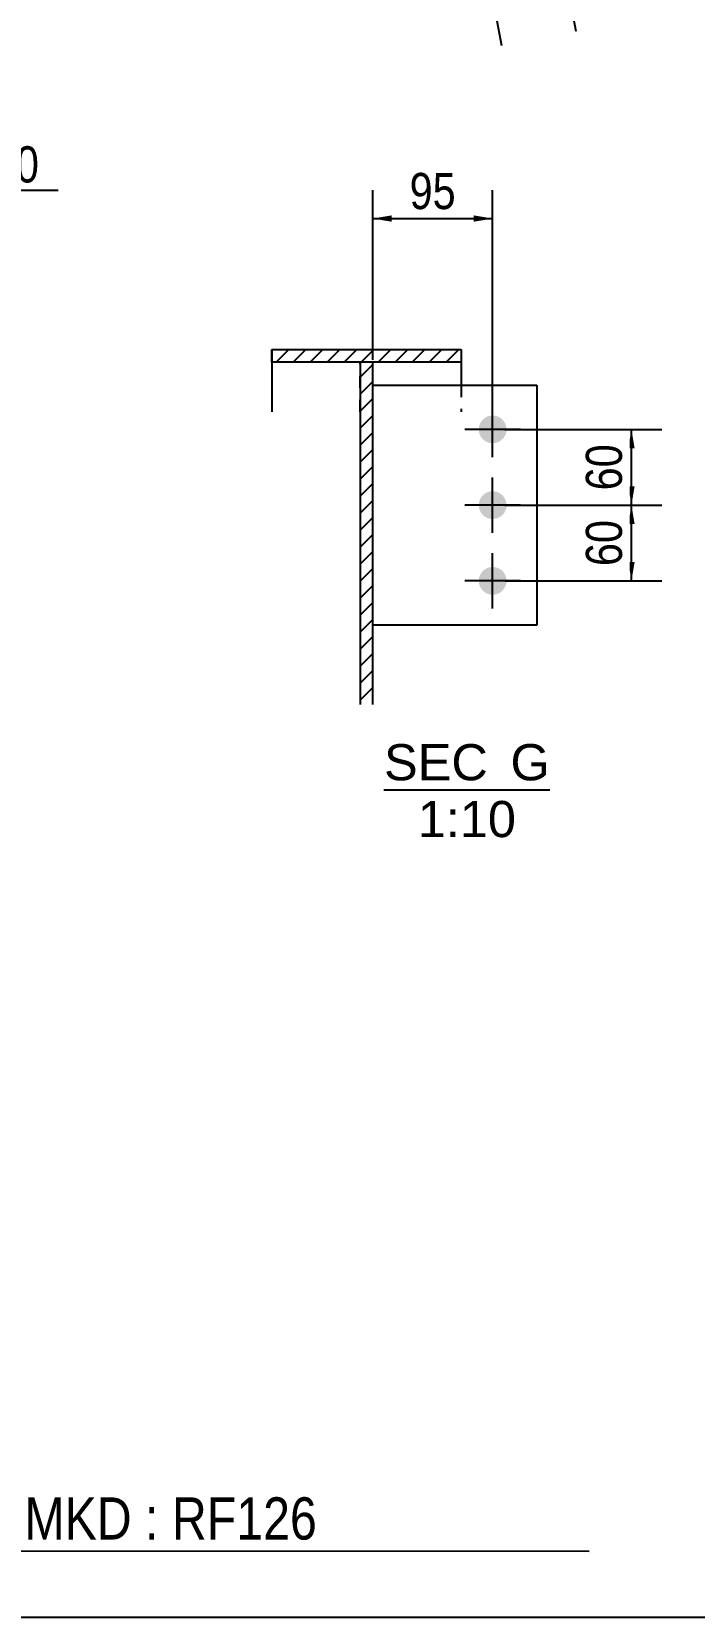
# Model space of a CAD drawing. Header units: millimetres. Extents: x -25 to 377, y -192 to 85.
# Drawn here: x 223.1 to 275.7, y -192.4 to -66.8 of the extents above; entities that cross this region are included whole.
import ezdxf

# ---------------------------------------------------------------- set-up
doc = ezdxf.new("R2010")
doc.units = ezdxf.units.MM
doc.linetypes.add('DXK_LINE_DOT1', pattern=[1.8814, 0.9407, -0.9407])
doc.styles.add('Arial', font='ARIAL.TTF', dxfattribs={"height": 0.2})
doc.styles.add('Arial Narrow', font='ARIALN.TTF', dxfattribs={"height": 0.2})

# ---------------------------------------------------------------- blocks, each defined once
blk = doc.blocks.new('Unknown-627304324-1201')
at = {"color": 5, "linetype": 'Continuous'}
blk.add_line((-22.78, -192.4), (377.22, -192.4), dxfattribs=at)
blk = doc.blocks.new('Unknown-627304324-13 - 12159')
at = {"color": 1, "linetype": 'Continuous'}
blk.add_line((251.06, -126.85), (264.19, -126.85), dxfattribs=at)
at = {"color": 0, "linetype": 'Continuous'}
for points in [[(259.28, -126.1), (259.28, -123.1), (251.06, -123.1), (251.06, -126.1)], [(264.19, -126.1), (264.19, -123.1), (261.08, -123.1), (261.08, -126.1)], [(261.51, -130.6), (261.51, -127.6), (253.73, -127.6), (253.73, -130.6)]]:
    blk.add_wipeout(points, dxfattribs=at)
at = {"color": 136, "linetype": 'Continuous', "style": 'Arial'}
for s, height, p in [('SEC', 2.865, (251.06, -126.1)), ('G', 2.87, (261.08, -126.1)), ('1:10', 2.865, (253.73, -130.6))]:
    blk.add_text(s, height=height, dxfattribs=at).set_placement(p)
blk = doc.blocks.new('Part-627304324-12216 - 12159')
at = {"color": 2, "linetype": 'Continuous'}
for p, q in [((250.17, -94.8), (263.17, -94.8)), ((263.17, -94.8), (263.17, -113.8)), ((263.17, -113.8), (250.17, -113.8))]:
    blk.add_line(p, q, dxfattribs=at)
at = {"color": 7, "linetype": 'DXK_LINE_DOT1'}
blk.add_line((250.17, -113.8), (250.17, -96.9), dxfattribs=at)
blk = doc.blocks.new('Part-627304324-12162 - 12159')
at = {"linetype": 'Continuous'}
h = blk.add_hatch(dxfattribs=at)
h.set_pattern_fill('', scale=0.3, style=0, pattern_type=0)
h.set_pattern_definition([(45, (242.1715, -91.9651), (-0.67352, 0.67352), [])])
h.paths.add_polyline_path([(257.17, -91.97), (242.17, -91.97), (242.17, -92.98), (257.17, -92.98)])
at = {"color": 7, "linetype": 'DXK_LINE_DOT1'}
for p, q in [((242.17, -91.97), (242.17, -92.98)), ((257.17, -91.97), (257.17, -92.98)), ((257.17, -94.8), (257.17, -96.9))]:
    blk.add_line(p, q, dxfattribs=at)
at = {"color": 2, "linetype": 'Continuous'}
for p, q in [((242.17, -91.97), (257.17, -91.97)), ((242.17, -92.98), (242.17, -91.97)), ((257.17, -91.97), (257.17, -92.98)), ((242.17, -92.98), (242.17, -96.9)), ((257.17, -92.98), (242.17, -92.98)), ((257.17, -92.98), (257.17, -94.8))]:
    blk.add_line(p, q, dxfattribs=at)
blk = doc.blocks.new('Bolt-627304324-12281 - 12159')
at = {"linetype": 'Continuous'}
for points in [[(259.67, -99.4, -1), (259.67, -97.2, -1)], [(259.67, -105.4, -1), (259.67, -103.2, -1)], [(259.67, -111.4, -1), (259.67, -109.2, -1)]]:
    blk.add_hatch(color=3, dxfattribs=at).paths.add_polyline_path(points)
at = {"color": 3, "linetype": 'Continuous'}
for p, q in [((259.67, -100.5), (259.67, -96.1)), ((261.87, -98.3), (257.47, -98.3)), ((259.67, -106.5), (259.67, -102.1)), ((261.87, -104.3), (257.47, -104.3)), ((259.67, -112.5), (259.67, -108.1)), ((261.87, -110.3), (257.47, -110.3))]:
    blk.add_line(p, q, dxfattribs=at)
blk = doc.blocks.new('Part-627304324-12169 - 12159')
at = {"linetype": 'Continuous'}
h = blk.add_hatch(dxfattribs=at)
h.set_pattern_fill('', scale=0.3, style=0, pattern_type=0)
h.set_pattern_definition([(45, (250.1715, -120.0975), (-0.67352, 0.67352), [])])
h.paths.add_polyline_path([(249.17, -120.1), (250.17, -120.1), (250.17, -92.98), (249.17, -92.98)])
at = {"color": 7, "linetype": 'DXK_LINE_DOT1'}
for p, q in [((249.17, -96.9), (249.17, -92.98)), ((250.17, -96.9), (250.17, -92.98))]:
    blk.add_line(p, q, dxfattribs=at)
at = {"color": 2, "linetype": 'Continuous'}
for p, q in [((250.17, -92.98), (249.17, -92.98)), ((249.17, -92.98), (249.17, -120.1)), ((250.17, -120.1), (250.17, -92.98))]:
    blk.add_line(p, q, dxfattribs=at)
blk = doc.blocks.new('StraightDimension-627304324-11870 - 1602')
at = {"linetype": 'Continuous'}
for points in [[(261.44, -65.49), (259.92, -65.52), (261.35, -65)], [(264.3, -64.44), (265.82, -64.41), (264.39, -64.93)]]:
    blk.add_hatch(color=7, dxfattribs=at).paths.add_polyline_path(points)
at = {"color": 7, "linetype": 'Continuous'}
for p, q in [((262.62, -47.38), (266.26, -66.77)), ((257.18, -50.94), (260.36, -67.88)), ((259.92, -65.52), (265.82, -64.41))]:
    blk.add_line(p, q, dxfattribs=at)
at = {"color": 0}
blk.add_wipeout([(265.23, -64.37), (264.45, -60.24), (259.68, -61.14), (260.45, -65.27)], dxfattribs=at)
at = {"color": 3, "style": 'Arial Narrow'}
blk.add_text('60', height=2.863, rotation=10.6341, dxfattribs=at).set_placement((260.93, -64.57))
blk = doc.blocks.new('StraightDimension-627304324-12317 - 12159')
at = {"linetype": 'Continuous'}
for points in [[(251.67, -81.85), (250.17, -81.6), (251.67, -81.35)], [(258.17, -81.35), (259.67, -81.6), (258.17, -81.85)]]:
    blk.add_hatch(color=7, dxfattribs=at).paths.add_polyline_path(points)
at = {"color": 7, "linetype": 'Continuous'}
for p, q in [((250.17, -92.79), (250.17, -79.35)), ((259.67, -97.3), (259.67, -79.35)), ((250.17, -81.6), (259.67, -81.6))]:
    blk.add_line(p, q, dxfattribs=at)
at = {"color": 0}
blk.add_wipeout([(257.35, -81.45), (257.35, -77.25), (252.49, -77.25), (252.49, -81.45)], dxfattribs=at)
at = {"color": 3, "style": 'Arial Narrow'}
blk.add_text('95', height=2.863, dxfattribs=at).set_placement((253.09, -80.85))
blk = doc.blocks.new('StraightDimension-627304324-14878 - 12159')
at = {"linetype": 'Continuous'}
for points in [[(270.42, -99.8), (270.67, -98.3), (270.92, -99.8)], [(270.92, -102.8), (270.67, -104.3), (270.42, -102.8)]]:
    blk.add_hatch(color=7, dxfattribs=at).paths.add_polyline_path(points)
at = {"color": 7, "linetype": 'Continuous'}
for p, q in [((260.67, -98.3), (273.07, -98.3)), ((270.67, -104.3), (270.67, -98.3)), ((260.67, -104.3), (273.07, -104.3))]:
    blk.add_line(p, q, dxfattribs=at)
at = {"color": 0}
blk.add_wipeout([(270.52, -98.87), (266.32, -98.87), (266.32, -103.73), (270.52, -103.73)], dxfattribs=at)
at = {"color": 3, "style": 'Arial Narrow'}
blk.add_text('60', height=2.863, rotation=90.0002, dxfattribs=at).set_placement((269.92, -103.13))
blk = doc.blocks.new('StraightDimension-627304324-14876 - 12159')
at = {"linetype": 'Continuous'}
for points in [[(270.42, -105.8), (270.67, -104.3), (270.92, -105.8)], [(270.92, -108.8), (270.67, -110.3), (270.42, -108.8)]]:
    blk.add_hatch(color=7, dxfattribs=at).paths.add_polyline_path(points)
at = {"color": 7, "linetype": 'Continuous'}
for p, q in [((260.67, -104.3), (273.07, -104.3)), ((270.67, -110.3), (270.67, -104.3)), ((260.67, -110.3), (273.07, -110.3))]:
    blk.add_line(p, q, dxfattribs=at)
at = {"color": 0}
blk.add_wipeout([(270.52, -104.87), (266.32, -104.87), (266.32, -109.73), (270.52, -109.73)], dxfattribs=at)
at = {"color": 3, "style": 'Arial Narrow'}
blk.add_text('60', height=2.863, rotation=90.0002, dxfattribs=at).set_placement((269.92, -109.13))
blk = doc.blocks.new('CBS_CALLOFF-627304324-17258')
at = {"color": 7, "linetype": 'Continuous'}
blk.add_line((151.1, -187.13), (267.33, -187.15), dxfattribs=at)
at = {"color": 3, "linetype": 'Continuous', "style": 'Arial Narrow'}
blk.add_text('QTY= 1 Nos.      RAFTER     MKD : RF126', height=3.3405, dxfattribs=at).set_placement((173.33, -186.24))
blk = doc.blocks.new('Mark-627304324-1435 - 1220')
at = {"color": 0}
blk.add_wipeout([(223.74, -78.74), (223.74, -75.74), (214.23, -75.74), (214.23, -78.74)], dxfattribs=at)
blk.add_wipeout([(223.74, -78.74), (223.74, -75.74), (214.23, -75.74), (214.23, -78.74)], dxfattribs=at)
at = {"color": 7, "linetype": 'Continuous'}
for p, q in [((207.29, -85.25), (213.63, -79.34)), ((213.63, -79.34), (225.24, -79.34))]:
    blk.add_line(p, q, dxfattribs=at)
at = {"color": 3, "style": 'Arial Narrow'}
blk.add_text('PL400', height=2.863, dxfattribs=at).set_placement((214.23, -78.74))

msp = doc.modelspace()

# ---------------------------------------------------------------- block references
for name in ['Unknown-627304324-1201', 'Part-627304324-12162 - 12159', 'Part-627304324-12169 - 12159', 'Part-627304324-12216 - 12159', 'Bolt-627304324-12281 - 12159', 'CBS_CALLOFF-627304324-17258']:
    msp.add_blockref(name, (0, 0))

# ---------------------------------------------------------------- next in the draw order: block references
for name in ['StraightDimension-627304324-11870 - 1602', 'Mark-627304324-1435 - 1220', 'StraightDimension-627304324-12317 - 12159', 'StraightDimension-627304324-14878 - 12159', 'Unknown-627304324-13 - 12159']:
    msp.add_blockref(name, (0, 0))

# ---------------------------------------------------------------- next in the draw order: block references
msp.add_blockref('StraightDimension-627304324-14876 - 12159', (0, 0))

doc.saveas('drawing.dxf')
